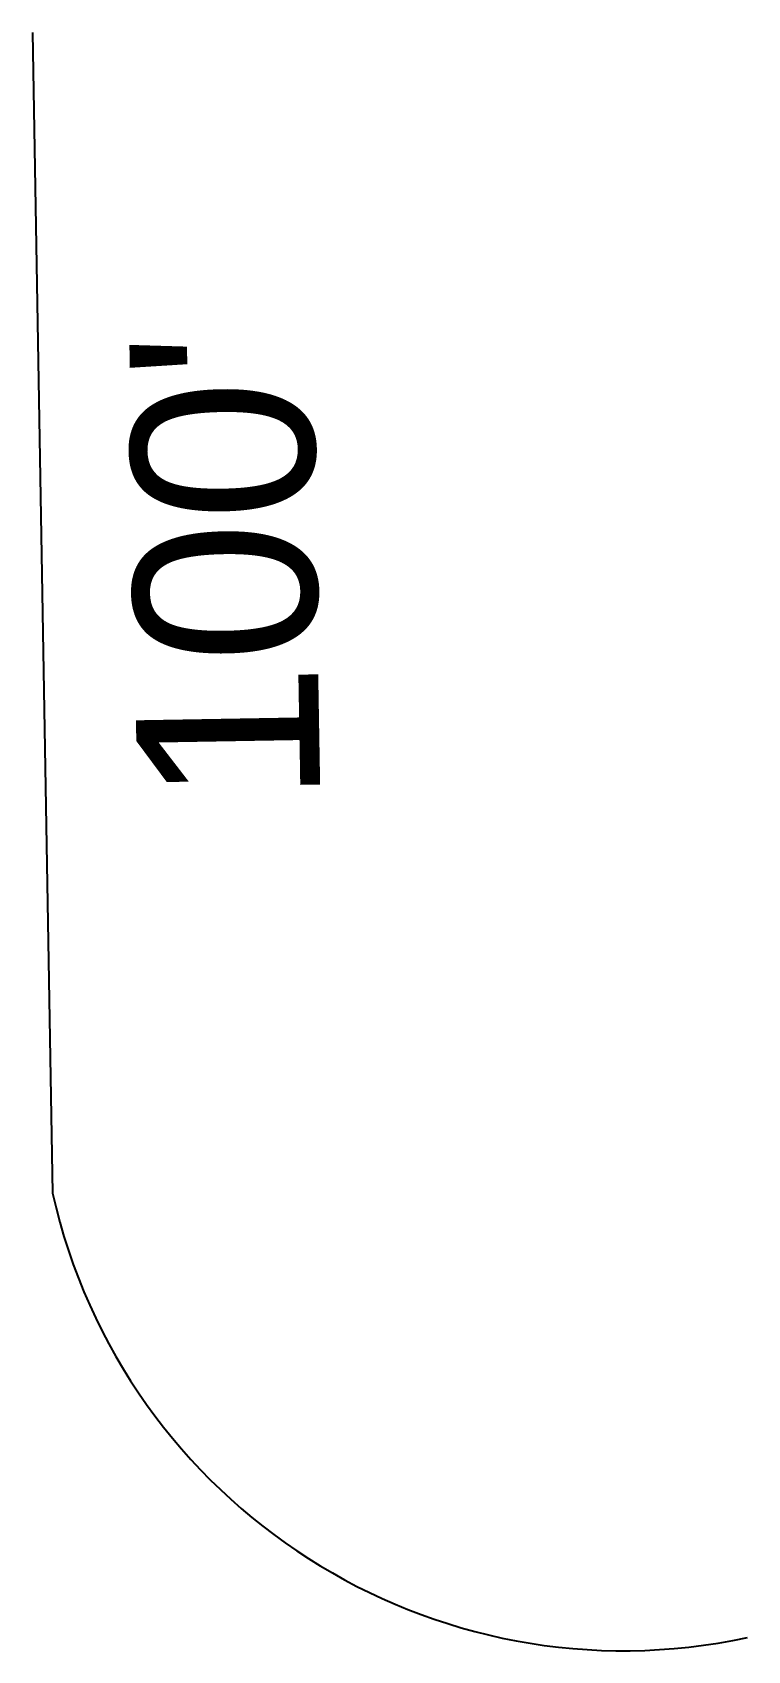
# Model space of a CAD drawing. Extents: x 76 to 173, y 178 to 398.
import ezdxf
from ezdxf.enums import TextEntityAlignment as Align

# ---------------------------------------------------------------- set-up
doc = ezdxf.new("R2010")
doc.units = 0
doc.header["$MEASUREMENT"] = 0
for name, color, linetype in [('PLAT-CURVE', 4, 'CONTINUOUS'), ('PLAT-LINE', 7, 'CONTINUOUS'), ('PLAT-TEXT-DIST', 2, 'CONTINUOUS')]:
    doc.layers.add(name, color=color, linetype=linetype)
doc.styles.add('PLAT', font='arial.ttf')

msp = doc.modelspace()

# ---------------------------------------------------------------- linework, layer by layer
at = {"layer": 'PLAT-CURVE'}
msp.add_arc((156.61, 257.33), 79.63, -167.4121, -77.7875, dxfattribs=at)
at = {"layer": 'PLAT-LINE'}
msp.add_line((76.15, 397.99), (78.9, 239.98), dxfattribs=at)

# ---------------------------------------------------------------- texts
at = {"layer": 'PLAT-TEXT-DIST', "style": 'PLAT'}
msp.add_text("100'", height=24.906, rotation=90.997, dxfattribs=at).set_placement((89.88, 324.86), align=Align.TOP_CENTER)

doc.saveas('drawing.dxf')
